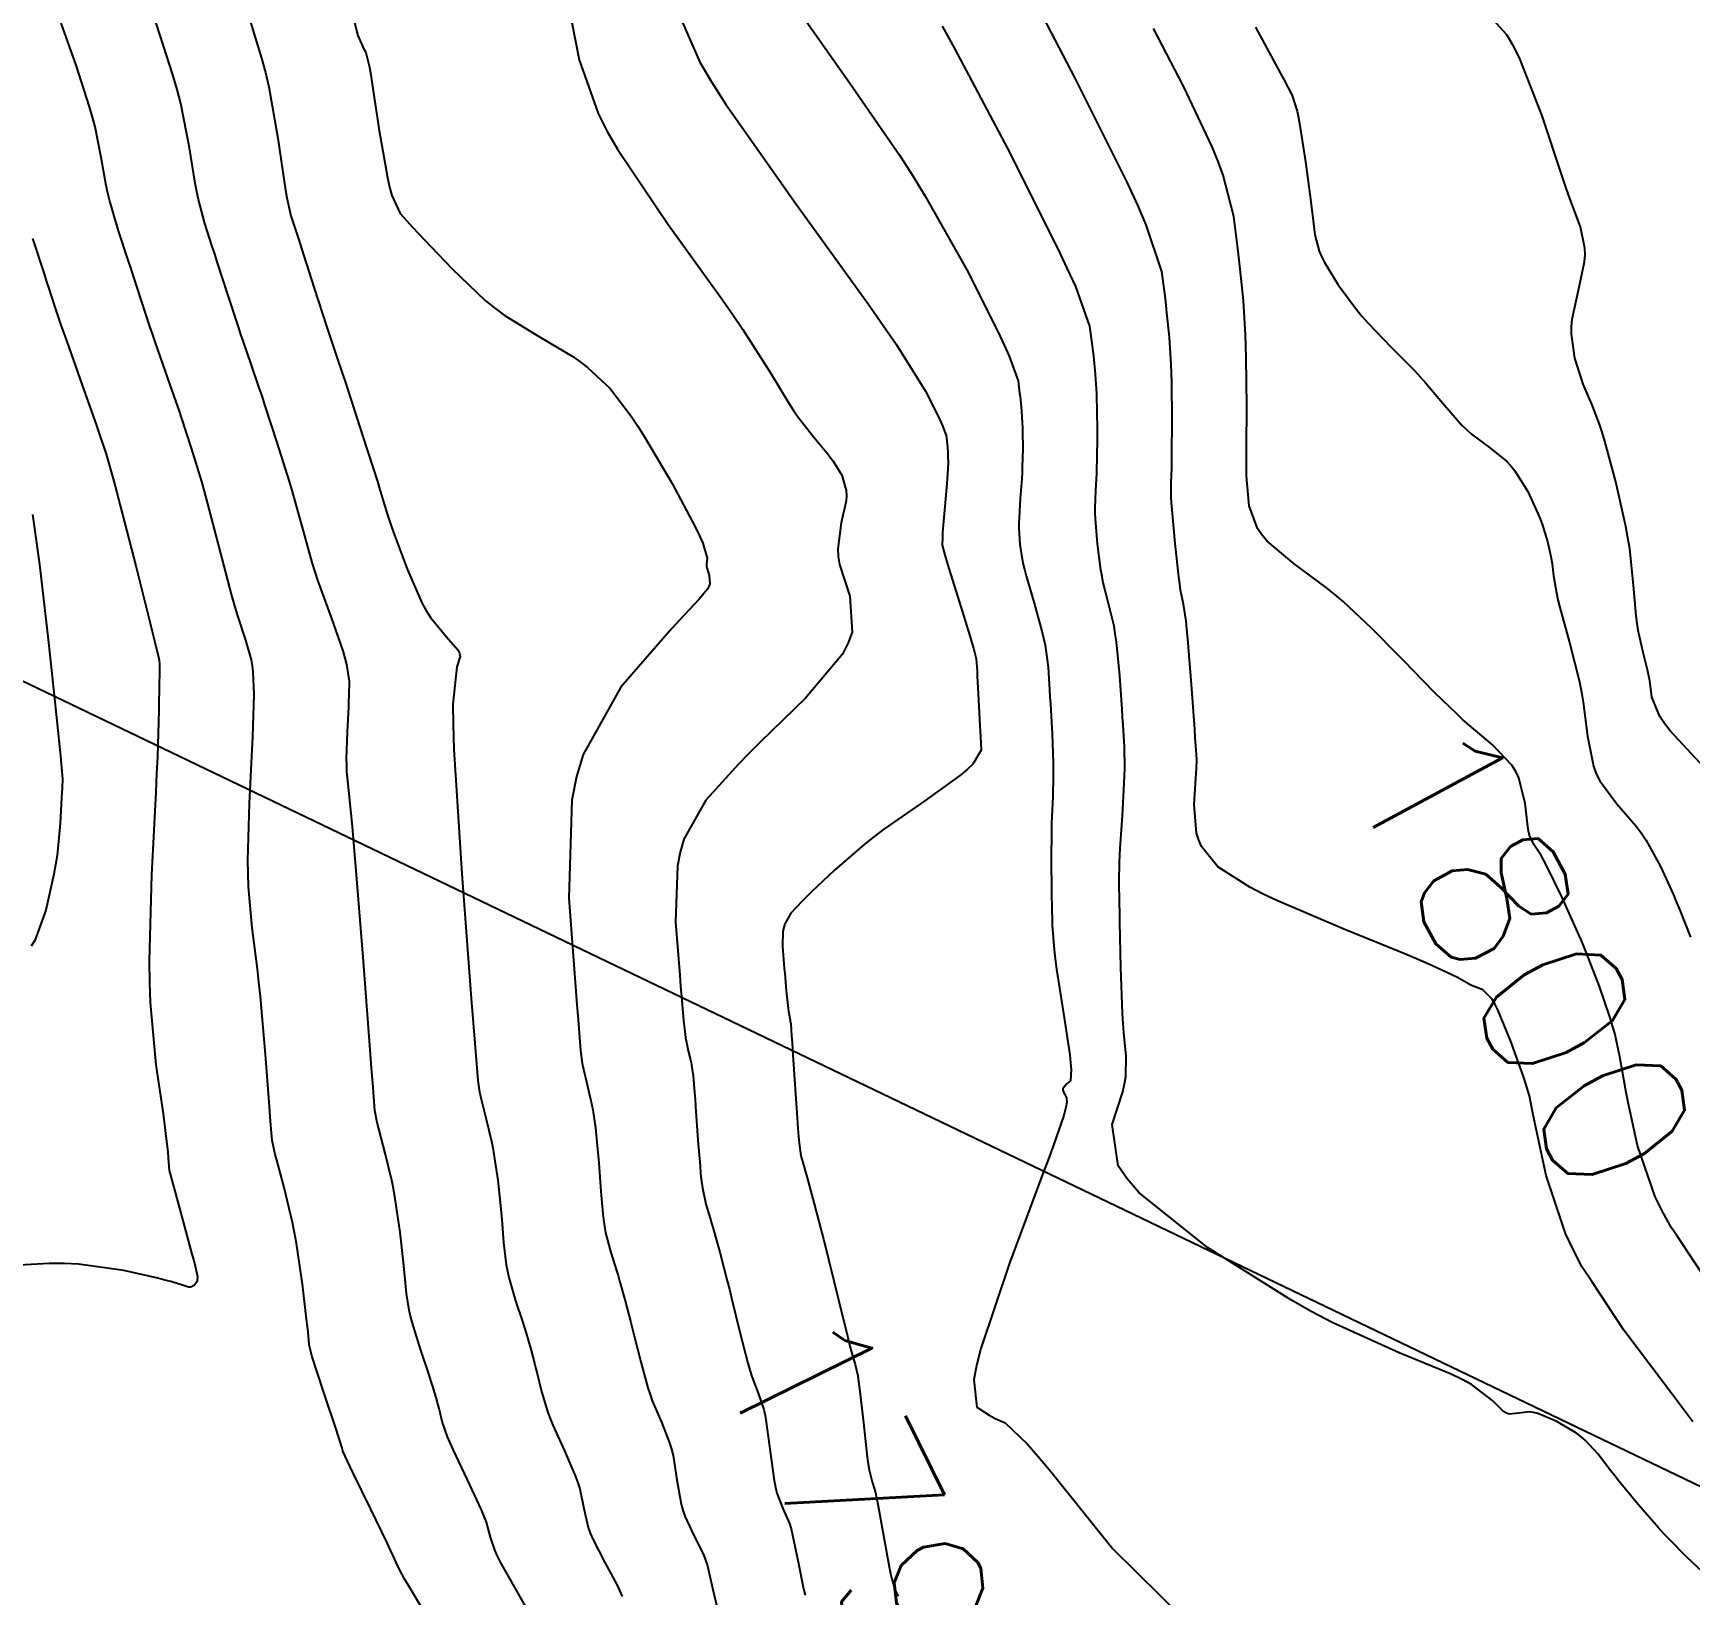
# Model space of a CAD drawing. Header units: metres. Extents: x 837476 to 838477, y 1189012 to 1191014.
# Drawn here: x 837876.64 to 837919.49, y 1189275.87 to 1189316.26 of the extents above; entities that cross this region are included whole.
import ezdxf

# ---------------------------------------------------------------- set-up
doc = ezdxf.new("R2010")
doc.units = ezdxf.units.M
doc.header["$LTSCALE"] = 0.3
for name, color, linetype in [('CORREDORVIA', 94, 'Continuous'), ('COTAS 10', 1, 'Continuous'), ('COTAS INT', 252, 'Continuous')]:
    doc.layers.add(name, color=color, linetype=linetype)
doc.styles.get("Standard").update_dxf_attribs({"font": 'simplex.shx'})

msp = doc.modelspace()

# ---------------------------------------------------------------- linework, layer by layer
at = {"layer": 'CORREDORVIA'}
msp.add_lwpolyline([(837910.676, 1191000.965), (838246.889, 1191005.3), (838347.391, 1190870.925), (838423.516, 1190628.699), (838450.215, 1190473.685), (838321.32, 1190375.615), (838242.09, 1190297.633), (838236.889, 1190068.622), (838166.593, 1189160.17), (837860.483, 1189307.124), (837593.191, 1189234.399), (837744.487, 1189686.609), (837700.859, 1189887.9), (837671.347, 1190075.087), (837676.273, 1190181.696), (837885.383, 1190229.429), (837983.184, 1190344.12), (837817.554, 1190502.187), (837798.033, 1190660.17), (837963.574, 1190795.982)], close=True, dxfattribs=at)
at = {"layer": 'COTAS 10'}
for points in [[(837890.572, 1189316.532), (837890.759, 1189315.564), (837891.252, 1189314.182), (837891.482, 1189313.734), (837891.752, 1189313.259), (837893.063, 1189311.309), (837894.426, 1189309.423), (837894.729, 1189308.988), (837895, 1189308.591), (837895.709, 1189307.474), (837896.184, 1189306.69), (837896.308, 1189306.503), (837896.428, 1189306.33), (837896.832, 1189305.812), (837897.176, 1189305.398), (837897.258, 1189305.29), (837897.334, 1189305.185), (837897.56, 1189304.828), (837897.671, 1189304.434), (837897.675, 1189304.305), (837897.667, 1189304.167), (837897.539, 1189303.598), (837897.449, 1189302.926), (837897.465, 1189302.724), (837897.498, 1189302.515), (837897.766, 1189301.699), (837897.823, 1189300.77), (837897.724, 1189300.489), (837897.574, 1189300.197), (837896.618, 1189299.06), (837895.443, 1189297.922), (837895.155, 1189297.63), (837894.884, 1189297.349), (837894.041, 1189296.42), (837893.473, 1189295.412), (837893.375, 1189295.081), (837893.303, 1189294.727), (837893.257, 1189293.264), (837893.363, 1189291.894), (837893.386, 1189291.6), (837893.407, 1189291.342), (837893.46, 1189290.719), (837893.501, 1189290.367), (837893.515, 1189290.28), (837893.529, 1189290.199), (837893.586, 1189289.943), (837893.642, 1189289.707), (837893.656, 1189289.637), (837893.669, 1189289.565), (837893.708, 1189289.291), (837893.749, 1189288.862), (837893.762, 1189288.693), (837893.776, 1189288.502), (837893.835, 1189287.627), (837893.889, 1189286.962), (837893.905, 1189286.755), (837893.927, 1189286.564), (837893.949, 1189286.396), (837894.038, 1189285.972), (837894.15, 1189285.612), (837894.188, 1189285.484), (837894.228, 1189285.343), (837894.398, 1189284.731), (837894.593, 1189283.992), (837894.649, 1189283.772), (837894.706, 1189283.544), (837894.921, 1189282.664), (837895.128, 1189281.859), (837895.181, 1189281.678), (837895.231, 1189281.517), (837895.397, 1189281.086), (837895.537, 1189280.666), (837895.571, 1189280.511), (837895.603, 1189280.34), (837895.703, 1189279.58), (837895.807, 1189278.824), (837895.842, 1189278.655), (837895.879, 1189278.503), (837896.035, 1189278.102), (837896.2, 1189277.716), (837896.243, 1189277.574), (837896.285, 1189277.417), (837896.425, 1189276.726), (837896.564, 1189276.028), (837896.605, 1189275.867)], [(837920.071, 1189283.784), (837919.15, 1189285.16), (837919.015, 1189285.361), (837918.79, 1189285.769), (837918.595, 1189286.165), (837918.133, 1189287.495), (837917.898, 1189288.607), (837917.846, 1189288.866), (837917.799, 1189289.104), (837917.678, 1189289.786), (837917.546, 1189290.395), (837917.493, 1189290.587), (837917.433, 1189290.789), (837917.155, 1189291.604), (837916.808, 1189292.495), (837916.704, 1189292.746), (837916.596, 1189292.998), (837916.177, 1189293.923), (837915.798, 1189294.699), (837915.715, 1189294.858), (837915.641, 1189294.993), (837915.455, 1189295.275), (837915.345, 1189295.512), (837915.32, 1189295.618), (837915.297, 1189295.742), (837915.231, 1189296.334), (837915.071, 1189296.997), (837914.987, 1189297.165), (837914.887, 1189297.327), (837914.385, 1189297.856), (837913.784, 1189298.359), (837913.622, 1189298.503), (837913.461, 1189298.651), (837912.894, 1189299.202), (837912.307, 1189299.801), (837912.133, 1189299.979), (837911.953, 1189300.16), (837911.266, 1189300.858), (837910.52, 1189301.559), (837910.304, 1189301.743), (837910.133, 1189301.883), (837910.084, 1189301.922), (837909.256, 1189302.535), (837908.558, 1189303.121), (837908.42, 1189303.283), (837908.305, 1189303.446), (837908.092, 1189304.034), (837908.046, 1189304.516), (837908.037, 1189304.612), (837908.031, 1189304.691), (837908.022, 1189304.839), (837908.026, 1189305.137), (837908.027, 1189305.31), (837908.027, 1189305.523), (837908.03, 1189306.621), (837908.018, 1189307.863), (837908.009, 1189308.168), (837907.999, 1189308.455), (837907.943, 1189309.347), (837907.862, 1189310.154), (837907.835, 1189310.387), (837907.807, 1189310.624), (837907.693, 1189311.514), (837907.418, 1189312.587), (837907.289, 1189312.938), (837907.137, 1189313.314), (837906.399, 1189314.87), (837905.614, 1189316.378)], [(837876.622, 1189310.946), (837876.922, 1189310.034), (837876.989, 1189309.831), (837877.048, 1189309.65), (837877.204, 1189309.172), (837877.369, 1189308.683), (837877.434, 1189308.495), (837877.508, 1189308.283), (837877.846, 1189307.328), (837878.19, 1189306.356), (837878.268, 1189306.134), (837878.337, 1189305.932), (837878.525, 1189305.374), (837878.726, 1189304.672), (837878.805, 1189304.38), (837878.893, 1189304.046), (837879.293, 1189302.484), (837879.667, 1189300.998), (837879.739, 1189300.711), (837879.797, 1189300.478), (837879.892, 1189300.085), (837879.897, 1189300.042), (837879.898, 1189300.03), (837879.9, 1189300.017), (837879.905, 1189299.968), (837879.906, 1189299.75), (837879.905, 1189299.631), (837879.903, 1189299.487), (837879.892, 1189298.752), (837879.853, 1189297.551), (837879.834, 1189297.112), (837879.812, 1189296.627), (837879.704, 1189294.492), (837879.64, 1189292.256), (837879.647, 1189291.707), (837879.664, 1189291.189), (837879.812, 1189289.574), (837879.991, 1189288.368), (837880.027, 1189288.107), (837880.058, 1189287.879), (837880.122, 1189287.321), (837880.144, 1189287.035), (837880.148, 1189286.979), (837880.152, 1189286.933), (837880.158, 1189286.849), (837880.215, 1189286.633), (837880.25, 1189286.504), (837880.293, 1189286.345), (837880.52, 1189285.521), (837880.749, 1189284.683), (837880.793, 1189284.515), (837880.83, 1189284.375), (837880.893, 1189284.102), (837880.887, 1189284.012), (837880.88, 1189283.988), (837880.87, 1189283.965), (837880.811, 1189283.882), (837880.721, 1189283.831), (837880.692, 1189283.827), (837880.66, 1189283.828), (837880.527, 1189283.869), (837880.202, 1189283.973), (837880.049, 1189284.013), (837879.869, 1189284.058), (837878.99, 1189284.262), (837877.812, 1189284.42), (837877.443, 1189284.436), (837877.056, 1189284.439), (837875.504, 1189284.352)]]:
    msp.add_lwpolyline(points, dxfattribs=at)
at = {"layer": 'COTAS INT'}
for points in [[(837919.571, 1189280.346), (837919.207, 1189280.827), (837919.03, 1189281.063), (837918.819, 1189281.342), (837917.781, 1189282.72), (837916.955, 1189283.976), (837916.709, 1189284.347), (837916.478, 1189284.783), (837916.274, 1189285.213), (837915.773, 1189286.716), (837915.514, 1189287.921), (837915.462, 1189288.164), (837915.42, 1189288.368), (837915.339, 1189288.774), (837915.25, 1189289.085), (837915.202, 1189289.228), (837915.144, 1189289.396), (837914.852, 1189290.207), (837914.524, 1189291), (837914.444, 1189291.156), (837914.369, 1189291.284), (837914.135, 1189291.519), (837913.91, 1189291.601), (837913.84, 1189291.633), (837913.767, 1189291.669), (837913.477, 1189291.832), (837912.836, 1189292.141), (837912.541, 1189292.268), (837912.195, 1189292.414), (837911.946, 1189292.516), (837910.524, 1189293.094), (837908.809, 1189293.825), (837908.436, 1189294.004), (837908.106, 1189294.173), (837907.283, 1189294.696), (837906.862, 1189295.221), (837906.787, 1189295.391), (837906.73, 1189295.571), (837906.67, 1189296.311), (837906.715, 1189296.981), (837906.723, 1189297.118), (837906.729, 1189297.233), (837906.736, 1189297.473), (837906.712, 1189297.832), (837906.699, 1189298.023), (837906.683, 1189298.254), (837906.601, 1189299.415), (837906.508, 1189300.598), (837906.484, 1189300.841), (837906.462, 1189301.048), (837906.39, 1189301.491), (837906.317, 1189301.857), (837906.295, 1189302.015), (837906.271, 1189302.198), (837906.177, 1189303.064), (837906.1, 1189303.929), (837906.087, 1189304.112), (837906.077, 1189304.27), (837906.072, 1189304.634), (837906.088, 1189305.005), (837906.091, 1189305.168), (837906.093, 1189305.356), (837906.098, 1189306.252), (837906.089, 1189307.229), (837906.082, 1189307.468), (837906.074, 1189307.693), (837906.03, 1189308.395), (837905.966, 1189309.029), (837905.945, 1189309.212), (837905.924, 1189309.398), (837905.833, 1189310.098), (837905.43, 1189311.303), (837905.21, 1189311.807), (837904.944, 1189312.386), (837903.592, 1189315.096), (837902.24, 1189317.701)], [(837882.13, 1189316.963), (837882.551, 1189315.613), (837882.646, 1189315.242), (837882.733, 1189314.872), (837882.972, 1189313.543), (837883.133, 1189312.431), (837883.17, 1189312.197), (837883.205, 1189311.996), (837883.307, 1189311.536), (837883.449, 1189311.098), (837883.51, 1189310.909), (837883.581, 1189310.692), (837883.911, 1189309.667), (837884.239, 1189308.654), (837884.308, 1189308.445), (837884.366, 1189308.266), (837884.497, 1189307.877), (837884.64, 1189307.449), (837884.707, 1189307.245), (837884.786, 1189307.004), (837885.167, 1189305.828), (837885.543, 1189304.659), (837885.618, 1189304.423), (837885.68, 1189304.226), (837885.8, 1189303.83), (837885.902, 1189303.518), (837885.954, 1189303.374), (837886.016, 1189303.204), (837886.323, 1189302.379), (837886.705, 1189301.511), (837886.813, 1189301.314), (837886.923, 1189301.135), (837887.332, 1189300.647), (837887.628, 1189300.306), (837887.667, 1189300.22), (837887.687, 1189300.138), (837887.603, 1189299.873), (837887.497, 1189298.906), (837887.503, 1189298.381), (837887.524, 1189297.745), (837887.726, 1189294.52), (837887.973, 1189291.296), (837888.022, 1189290.66), (837888.062, 1189290.136), (837888.139, 1189289.171), (837888.187, 1189288.873), (837888.209, 1189288.77), (837888.235, 1189288.657), (837888.359, 1189288.174), (837888.496, 1189287.602), (837888.529, 1189287.434), (837888.56, 1189287.261), (837888.656, 1189286.598), (837888.73, 1189285.93), (837888.747, 1189285.754), (837888.763, 1189285.581), (837888.809, 1189284.985), (837888.878, 1189284.405), (837888.909, 1189284.242), (837888.945, 1189284.078), (837889.118, 1189283.475), (837889.304, 1189282.912), (837889.347, 1189282.773), (837889.388, 1189282.641), (837889.509, 1189282.225), (837889.613, 1189281.832), (837889.642, 1189281.715), (837889.673, 1189281.594), (837889.787, 1189281.126), (837889.949, 1189280.591), (837890.01, 1189280.429), (837890.078, 1189280.259), (837890.381, 1189279.594), (837890.67, 1189278.935), (837890.729, 1189278.77), (837890.779, 1189278.612)], [(837882.13, 1189316.963), (837882.551, 1189315.613), (837882.646, 1189315.242), (837882.733, 1189314.872), (837882.972, 1189313.543), (837883.133, 1189312.431), (837883.17, 1189312.197), (837883.205, 1189311.996), (837883.307, 1189311.536), (837883.449, 1189311.098), (837883.51, 1189310.909), (837883.581, 1189310.692), (837883.911, 1189309.667), (837884.239, 1189308.654), (837884.308, 1189308.445), (837884.366, 1189308.266), (837884.497, 1189307.877), (837884.64, 1189307.449), (837884.707, 1189307.245), (837884.786, 1189307.004), (837885.167, 1189305.828), (837885.543, 1189304.659), (837885.618, 1189304.423), (837885.68, 1189304.226), (837885.8, 1189303.83), (837885.902, 1189303.518), (837885.954, 1189303.374), (837886.016, 1189303.204), (837886.323, 1189302.379), (837886.705, 1189301.511), (837886.813, 1189301.314), (837886.923, 1189301.135), (837887.332, 1189300.647), (837887.628, 1189300.306), (837887.667, 1189300.22), (837887.687, 1189300.138), (837887.603, 1189299.873), (837887.497, 1189298.906), (837887.503, 1189298.381), (837887.524, 1189297.745), (837887.726, 1189294.52), (837887.973, 1189291.296), (837888.022, 1189290.66), (837888.062, 1189290.136), (837888.139, 1189289.171), (837888.187, 1189288.873), (837888.209, 1189288.77), (837888.235, 1189288.657), (837888.359, 1189288.174), (837888.496, 1189287.602), (837888.529, 1189287.434), (837888.56, 1189287.261), (837888.656, 1189286.598), (837888.73, 1189285.93), (837888.747, 1189285.754), (837888.763, 1189285.581), (837888.809, 1189284.985), (837888.878, 1189284.405), (837888.909, 1189284.242), (837888.945, 1189284.078), (837889.118, 1189283.475), (837889.304, 1189282.912), (837889.347, 1189282.773), (837889.388, 1189282.641), (837889.509, 1189282.225), (837889.613, 1189281.832), (837889.642, 1189281.715), (837889.673, 1189281.594), (837889.787, 1189281.126), (837889.949, 1189280.591), (837890.01, 1189280.429), (837890.078, 1189280.259), (837890.381, 1189279.594), (837890.67, 1189278.935), (837890.729, 1189278.77), (837890.779, 1189278.612), (837890.884, 1189278.105), (837890.995, 1189277.612), (837891.049, 1189277.463), (837891.113, 1189277.309), (837891.429, 1189276.71), (837891.749, 1189276.119), (837891.816, 1189275.97), (837891.874, 1189275.827)], [(837893.316, 1189316.807), (837893.887, 1189315.51), (837894.188, 1189315.003), (837894.55, 1189314.432), (837896.372, 1189311.835), (837898.239, 1189309.259), (837898.63, 1189308.701), (837898.966, 1189308.211), (837899.722, 1189307.001), (837900.047, 1189306.355), (837900.111, 1189306.221), (837900.163, 1189306.106), (837900.256, 1189305.849), (837900.272, 1189305.721), (837900.276, 1189305.687), (837900.28, 1189305.654), (837900.292, 1189305.538), (837900.3, 1189305.41), (837900.301, 1189305.369), (837900.302, 1189305.325), (837900.304, 1189305.147), (837900.291, 1189304.856), (837900.283, 1189304.741), (837900.274, 1189304.611), (837900.222, 1189304.018), (837900.173, 1189303.445), (837900.164, 1189303.327), (837900.157, 1189303.227), (837900.153, 1189303.015), (837900.226, 1189302.73), (837900.269, 1189302.584), (837900.323, 1189302.409), (837900.596, 1189301.537), (837900.869, 1189300.668), (837900.922, 1189300.495), (837900.964, 1189300.352), (837901.035, 1189300.081), (837901.047, 1189299.869), (837901.053, 1189299.764), (837901.06, 1189299.637), (837901.094, 1189299.011), (837901.129, 1189298.349), (837901.137, 1189298.201), (837901.145, 1189298.068), (837901.164, 1189297.713), (837900.949, 1189297.357), (837900.809, 1189297.224), (837900.633, 1189297.075), (837899.707, 1189296.409), (837898.645, 1189295.668), (837898.384, 1189295.472), (837898.137, 1189295.279), (837897.363, 1189294.614), (837896.776, 1189294.053), (837896.646, 1189293.926), (837896.531, 1189293.811), (837896.237, 1189293.496), (837896.082, 1189293.221), (837896.055, 1189293.131), (837896.035, 1189293.035), (837896.023, 1189292.636), (837896.058, 1189292.193), (837896.069, 1189292.07), (837896.079, 1189291.945), (837896.121, 1189291.493), (837896.159, 1189291.113), (837896.168, 1189291.035), (837896.176, 1189290.969), (837896.199, 1189290.827), (837896.215, 1189290.759), (837896.219, 1189290.738), (837896.223, 1189290.718), (837896.234, 1189290.638), (837896.258, 1189290.328), (837896.269, 1189290.162), (837896.282, 1189289.962), (837896.348, 1189288.948), (837896.4, 1189288.203), (837896.419, 1189287.929), (837896.436, 1189287.725), (837896.451, 1189287.554), (837896.497, 1189287.221), (837896.574, 1189286.963), (837896.608, 1189286.84), (837896.648, 1189286.694), (837896.843, 1189285.984), (837897.083, 1189285.072), (837897.152, 1189284.8), (837897.223, 1189284.519), (837897.488, 1189283.433), (837897.717, 1189282.492), (837897.766, 1189282.303), (837897.808, 1189282.145), (837897.905, 1189281.832), (837897.97, 1189281.532), (837897.992, 1189281.382), (837898.015, 1189281.204), (837898.113, 1189280.317), (837898.213, 1189279.43), (837898.238, 1189279.251), (837898.262, 1189279.1), (837898.338, 1189278.797), (837898.426, 1189278.514), (837898.457, 1189278.376), (837898.49, 1189278.212), (837898.781, 1189276.595), (837898.815, 1189276.427), (837898.847, 1189276.285), (837898.938, 1189275.98), (837899.015, 1189275.838)], [(837919.754, 1189297.375), (837918.984, 1189298.213), (837918.835, 1189298.407), (837918.713, 1189298.585), (837918.504, 1189299.089), (837918.452, 1189299.507), (837918.43, 1189299.629), (837918.405, 1189299.755), (837918.283, 1189300.237), (837918.157, 1189300.81), (837918.129, 1189300.994), (837918.103, 1189301.188), (837918.035, 1189301.983), (837917.934, 1189302.919), (837917.888, 1189303.203), (837917.833, 1189303.498), (837917.572, 1189304.653), (837917.287, 1189305.706), (837917.218, 1189305.937), (837917.152, 1189306.142), (837916.952, 1189306.663), (837916.78, 1189307.058), (837916.733, 1189307.184), (837916.685, 1189307.317), (837916.515, 1189307.856), (837916.427, 1189308.482), (837916.431, 1189308.669), (837916.448, 1189308.862), (837916.61, 1189309.61), (837916.766, 1189310.34), (837916.779, 1189310.522), (837916.778, 1189310.694), (837916.664, 1189311.245), (837916.388, 1189311.986), (837916.286, 1189312.279), (837916.173, 1189312.61), (837915.668, 1189314.122), (837915.083, 1189315.616), (837914.919, 1189315.936), (837914.754, 1189316.215), (837914.148, 1189316.884)], [(837886.822, 1189275.319), (837886.348, 1189276.116), (837886.257, 1189276.272), (837886.183, 1189276.4), (837886.064, 1189276.63), (837885.954, 1189276.884), (837885.886, 1189277.028), (837885.802, 1189277.203), (837885.365, 1189278.101), (837884.925, 1189279.002), (837884.84, 1189279.179), (837884.771, 1189279.324), (837884.653, 1189279.588), (837884.639, 1189279.643), (837884.636, 1189279.658), (837884.632, 1189279.672), (837884.62, 1189279.718), (837884.548, 1189279.938), (837884.457, 1189280.211), (837884.199, 1189280.978), (837883.942, 1189281.76), (837883.892, 1189281.921), (837883.851, 1189282.056), (837883.782, 1189282.343), (837883.75, 1189282.66), (837883.733, 1189282.815), (837883.712, 1189282.999), (837883.604, 1189283.905), (837883.452, 1189284.956), (837883.403, 1189285.231), (837883.35, 1189285.498), (837883.133, 1189286.405), (837882.94, 1189287.116), (837882.903, 1189287.26), (837882.872, 1189287.38), (837882.819, 1189287.623), (837882.787, 1189288.019), (837882.77, 1189288.236), (837882.75, 1189288.5), (837882.647, 1189289.841), (837882.519, 1189291.345), (837882.482, 1189291.712), (837882.445, 1189292.056), (837882.307, 1189293.122), (837882.21, 1189294.177), (837882.199, 1189294.516), (837882.195, 1189294.874), (837882.236, 1189296.335), (837882.307, 1189297.735), (837882.322, 1189298.055), (837882.334, 1189298.346), (837882.36, 1189299.152), (837882.332, 1189299.741), (837882.311, 1189299.896), (837882.284, 1189300.047), (837882.138, 1189300.561), (837881.925, 1189301.213), (837881.855, 1189301.451), (837881.781, 1189301.714), (837881.477, 1189302.873), (837881.161, 1189304.084), (837881.08, 1189304.38), (837881.001, 1189304.659), (837880.739, 1189305.525), (837880.487, 1189306.29), (837880.414, 1189306.504), (837880.34, 1189306.72), (837880.063, 1189307.511), (837879.794, 1189308.278), (837879.725, 1189308.478), (837879.659, 1189308.674), (837879.44, 1189309.337), (837879.226, 1189309.997), (837879.163, 1189310.191), (837879.098, 1189310.389), (837878.851, 1189311.142), (837878.624, 1189311.91), (837878.573, 1189312.117), (837878.526, 1189312.322), (837878.399, 1189313.04), (837878.241, 1189313.833), (837878.176, 1189314.085), (837878.101, 1189314.351), (837877.75, 1189315.427), (837877.365, 1189316.517)], [(837886.822, 1189275.319), (837886.348, 1189276.116), (837886.257, 1189276.272), (837886.183, 1189276.4), (837886.064, 1189276.63), (837885.954, 1189276.884), (837885.886, 1189277.028), (837885.802, 1189277.203), (837885.365, 1189278.101), (837884.925, 1189279.002), (837884.84, 1189279.179), (837884.771, 1189279.324), (837884.653, 1189279.588), (837884.639, 1189279.643), (837884.636, 1189279.658), (837884.632, 1189279.672), (837884.62, 1189279.718), (837884.548, 1189279.938), (837884.457, 1189280.211), (837884.199, 1189280.978), (837883.942, 1189281.76), (837883.892, 1189281.921), (837883.851, 1189282.056), (837883.782, 1189282.343), (837883.75, 1189282.66), (837883.733, 1189282.815), (837883.712, 1189282.999), (837883.604, 1189283.905), (837883.452, 1189284.956), (837883.403, 1189285.231), (837883.35, 1189285.498), (837883.133, 1189286.405), (837882.94, 1189287.116), (837882.903, 1189287.26), (837882.872, 1189287.38), (837882.819, 1189287.623), (837882.787, 1189288.019), (837882.77, 1189288.236), (837882.75, 1189288.5), (837882.647, 1189289.841), (837882.519, 1189291.345), (837882.482, 1189291.712), (837882.445, 1189292.056), (837882.307, 1189293.122), (837882.21, 1189294.177), (837882.199, 1189294.516), (837882.195, 1189294.874), (837882.236, 1189296.335), (837882.307, 1189297.735), (837882.322, 1189298.055), (837882.334, 1189298.346), (837882.36, 1189299.152), (837882.332, 1189299.741), (837882.311, 1189299.896), (837882.284, 1189300.047), (837882.138, 1189300.561), (837881.925, 1189301.213), (837881.855, 1189301.451), (837881.781, 1189301.714), (837881.477, 1189302.873), (837881.161, 1189304.084), (837881.08, 1189304.38), (837881.001, 1189304.659), (837880.739, 1189305.525), (837880.487, 1189306.29), (837880.414, 1189306.504), (837880.34, 1189306.72), (837880.063, 1189307.511), (837879.794, 1189308.278), (837879.725, 1189308.478), (837879.659, 1189308.674), (837879.44, 1189309.337), (837879.226, 1189309.997), (837879.163, 1189310.191), (837879.098, 1189310.389), (837878.851, 1189311.142), (837878.624, 1189311.91), (837878.573, 1189312.117), (837878.526, 1189312.322), (837878.399, 1189313.04), (837878.241, 1189313.833), (837878.176, 1189314.085), (837878.101, 1189314.351), (837877.75, 1189315.427), (837877.365, 1189316.517)], [(837889.523, 1189275.32), (837889.126, 1189276.014), (837888.731, 1189276.713), (837888.653, 1189276.868), (837888.589, 1189277.006), (837888.474, 1189277.367), (837888.366, 1189277.748), (837888.307, 1189277.899), (837888.236, 1189278.069), (837887.873, 1189278.848), (837887.502, 1189279.631), (837887.425, 1189279.804), (837887.36, 1189279.958), (837887.22, 1189280.357), (837887.156, 1189280.618), (837887.139, 1189280.686), (837887.122, 1189280.752), (837887.065, 1189280.972), (837886.968, 1189281.289), (837886.927, 1189281.417), (837886.88, 1189281.561), (837886.659, 1189282.226), (837886.443, 1189282.919), (837886.401, 1189283.081), (837886.365, 1189283.231), (837886.296, 1189283.664), (837886.257, 1189284.12), (837886.24, 1189284.284), (837886.221, 1189284.465), (837886.13, 1189285.252), (837886.006, 1189286.108), (837885.966, 1189286.332), (837885.923, 1189286.55), (837885.746, 1189287.29), (837885.587, 1189287.887), (837885.556, 1189288.015), (837885.53, 1189288.127), (837885.479, 1189288.397), (837885.423, 1189289.105), (837885.393, 1189289.493), (837885.356, 1189289.965), (837885.173, 1189292.362), (837884.98, 1189294.811), (837884.937, 1189295.316), (837884.899, 1189295.745), (837884.802, 1189296.67), (837884.757, 1189297.166), (837884.751, 1189297.324), (837884.749, 1189297.493), (837884.769, 1189298.179), (837884.802, 1189298.836), (837884.809, 1189298.986), (837884.815, 1189299.123), (837884.827, 1189299.501), (837884.757, 1189299.928), (837884.712, 1189300.095), (837884.655, 1189300.284), (837884.354, 1189301.142), (837884.016, 1189302.087), (837883.936, 1189302.33), (837883.861, 1189302.566), (837883.638, 1189303.352), (837883.421, 1189304.155), (837883.349, 1189304.402), (837883.272, 1189304.659), (837882.953, 1189305.676), (837882.636, 1189306.647), (837882.561, 1189306.875), (837882.49, 1189307.085), (837882.28, 1189307.694), (837882.08, 1189308.272), (837882.016, 1189308.462), (837881.949, 1189308.664), (837881.675, 1189309.502), (837881.403, 1189310.345), (837881.336, 1189310.55), (837881.274, 1189310.743), (837881.079, 1189311.339), (837880.915, 1189311.953), (837880.872, 1189312.157), (837880.829, 1189312.376), (837880.685, 1189313.292), (837880.458, 1189314.435), (837880.363, 1189314.798), (837880.255, 1189315.181), (837879.751, 1189316.732)], [(837884.918, 1189316.675), (837885.039, 1189316.198), (837885.127, 1189315.995), (837885.149, 1189315.946), (837885.171, 1189315.899), (837885.242, 1189315.758), (837885.337, 1189315.375), (837885.373, 1189315.177), (837885.413, 1189314.938), (837885.593, 1189313.743), (837885.802, 1189312.527), (837885.86, 1189312.276), (837885.918, 1189312.061), (837886.13, 1189311.592), (837886.465, 1189311.234), (837886.601, 1189311.089), (837886.756, 1189310.924), (837887.474, 1189310.161), (837888.332, 1189309.348), (837888.576, 1189309.151), (837888.822, 1189308.967), (837889.737, 1189308.404), (837890.585, 1189307.905), (837890.789, 1189307.761), (837890.98, 1189307.615), (837891.562, 1189307.068), (837892.11, 1189306.349), (837892.28, 1189306.095), (837892.457, 1189305.817), (837893.166, 1189304.611), (837893.767, 1189303.487), (837893.878, 1189303.26), (837893.964, 1189303.069), (837894.074, 1189302.684), (837894.053, 1189302.525), (837894.057, 1189302.477), (837894.064, 1189302.427), (837894.128, 1189302.234), (837894.141, 1189302.014), (837894.118, 1189301.948), (837894.082, 1189301.879), (837893.856, 1189301.61), (837893.363, 1189301.089), (837893.16, 1189300.861), (837892.927, 1189300.597), (837891.845, 1189299.344), (837890.863, 1189297.602), (837890.695, 1189297.03), (837890.57, 1189296.42), (837890.492, 1189293.892), (837890.668, 1189291.595), (837890.704, 1189291.13), (837890.735, 1189290.739), (837890.8, 1189289.945), (837890.844, 1189289.62), (837890.862, 1189289.525), (837890.882, 1189289.428), (837890.972, 1189289.059), (837891.069, 1189288.654), (837891.092, 1189288.535), (837891.115, 1189288.413), (837891.182, 1189287.945), (837891.239, 1189287.396), (837891.255, 1189287.223), (837891.27, 1189287.041), (837891.322, 1189286.306), (837891.379, 1189285.722), (837891.392, 1189285.583), (837891.392, 1189285.58), (837891.418, 1189285.403), (837891.447, 1189285.237), (837891.578, 1189284.724), (837891.727, 1189284.262), (837891.768, 1189284.128), (837891.808, 1189283.992), (837891.954, 1189283.478), (837892.103, 1189282.912), (837892.146, 1189282.743), (837892.189, 1189282.569), (837892.354, 1189281.895), (837892.539, 1189281.225), (837892.596, 1189281.054), (837892.655, 1189280.888), (837892.889, 1189280.34), (837893.103, 1189279.801), (837893.15, 1189279.64), (837893.191, 1189279.476), (837893.293, 1189278.842), (837893.401, 1189278.218), (837893.445, 1189278.059), (837893.496, 1189277.906), (837893.732, 1189277.406), (837893.975, 1189276.917), (837894.03, 1189276.772), (837894.079, 1189276.622), (837894.215, 1189276.046), (837894.348, 1189275.462)], [(837896.638, 1189316.565), (837897.762, 1189314.963), (837899.06, 1189313.091), (837899.394, 1189312.569), (837899.716, 1189312.045), (837900.786, 1189310.136), (837901.596, 1189308.527), (837901.754, 1189308.192), (837901.884, 1189307.905), (837902.115, 1189307.265), (837902.156, 1189306.947), (837902.166, 1189306.862), (837902.175, 1189306.779), (837902.204, 1189306.49), (837902.224, 1189306.171), (837902.228, 1189306.068), (837902.231, 1189305.96), (837902.236, 1189305.515), (837902.225, 1189305.022), (837902.219, 1189304.883), (837902.212, 1189304.742), (837902.172, 1189304.223), (837902.141, 1189303.72), (837902.138, 1189303.589), (837902.138, 1189303.461), (837902.161, 1189303.031), (837902.241, 1189302.553), (837902.278, 1189302.395), (837902.321, 1189302.225), (837902.527, 1189301.521), (837902.733, 1189300.794), (837902.776, 1189300.61), (837902.812, 1189300.434), (837902.89, 1189299.859), (837902.929, 1189299.275), (837902.94, 1189299.093), (837902.951, 1189298.902), (837902.994, 1189298.138), (837903.023, 1189297.388), (837903.026, 1189297.206), (837903.027, 1189297.036), (837903.01, 1189296.514), (837902.985, 1189295.988), (837902.981, 1189295.816), (837902.978, 1189295.631), (837902.975, 1189294.865), (837902.98, 1189294.095), (837902.982, 1189293.908), (837902.985, 1189293.731), (837902.996, 1189293.187), (837903.048, 1189292.55), (837903.077, 1189292.315), (837903.112, 1189292.055), (837903.29, 1189290.905), (837903.451, 1189289.838), (837903.475, 1189289.63), (837903.491, 1189289.46), (837903.475, 1189289.162), (837903.405, 1189289.11), (837903.387, 1189289.095), (837903.37, 1189289.079), (837903.312, 1189289.02), (837903.276, 1189288.96), (837903.272, 1189288.943), (837903.271, 1189288.927), (837903.289, 1189288.869), (837903.323, 1189288.811), (837903.341, 1189288.779), (837903.371, 1189288.721), (837903.377, 1189288.616), (837903.37, 1189288.57), (837903.36, 1189288.517), (837903.296, 1189288.265), (837903.029, 1189287.498), (837902.891, 1189287.12), (837902.725, 1189286.671), (837901.897, 1189284.449), (837901.153, 1189282.241), (837901.04, 1189281.8), (837900.968, 1189281.433), (837901.045, 1189280.723), (837901.365, 1189280.522), (837901.447, 1189280.476), (837901.526, 1189280.434), (837901.784, 1189280.318), (837902.355, 1189279.764), (837902.632, 1189279.447), (837902.96, 1189279.058), (837904.57, 1189277.061), (837906.42, 1189275.237)], [(837919.821, 1189276.467), (837919.413, 1189276.849), (837918.953, 1189277.308), (837918.818, 1189277.451), (837918.68, 1189277.602), (837918.156, 1189278.207), (837917.664, 1189278.804), (837917.547, 1189278.95), (837917.438, 1189279.088), (837917.113, 1189279.515), (837916.785, 1189279.87), (837916.674, 1189279.963), (837916.555, 1189280.052), (837916.053, 1189280.355), (837915.56, 1189280.562), (837915.447, 1189280.591), (837915.343, 1189280.607), (837915.055, 1189280.566), (837914.818, 1189280.542), (837914.747, 1189280.57), (837914.674, 1189280.612), (837914.392, 1189280.891), (837913.841, 1189281.309), (837913.598, 1189281.441), (837913.317, 1189281.579), (837911.975, 1189282.132), (837910.243, 1189282.912), (837909.716, 1189283.193), (837909.167, 1189283.502), (837907.013, 1189284.852), (837905.242, 1189286.272), (837904.934, 1189286.626), (837904.707, 1189286.962), (837904.547, 1189288.031), (837904.821, 1189288.883), (837904.867, 1189289.083), (837904.901, 1189289.267), (837904.914, 1189289.798), (837904.849, 1189290.411), (837904.834, 1189290.646), (837904.82, 1189290.909), (837904.777, 1189292.095), (837904.748, 1189293.271), (837904.743, 1189293.528), (837904.738, 1189293.755), (837904.73, 1189294.328), (837904.741, 1189294.817), (837904.749, 1189294.991), (837904.759, 1189295.182), (837904.812, 1189296.013), (837904.86, 1189296.861), (837904.868, 1189297.062), (837904.872, 1189297.249), (837904.865, 1189297.805), (837904.832, 1189298.367), (837904.819, 1189298.558), (837904.806, 1189298.764), (837904.746, 1189299.637), (837904.66, 1189300.516), (837904.63, 1189300.726), (837904.598, 1189300.921), (837904.458, 1189301.506), (837904.319, 1189302.041), (837904.286, 1189302.205), (837904.256, 1189302.375), (837904.169, 1189303.048), (837904.119, 1189303.695), (837904.112, 1189303.85), (837904.109, 1189303.995), (837904.122, 1189304.428), (837904.15, 1189304.874), (837904.155, 1189305.025), (837904.159, 1189305.189), (837904.167, 1189305.884), (837904.16, 1189306.594), (837904.155, 1189306.768), (837904.149, 1189306.932), (837904.117, 1189307.443), (837904.071, 1189307.904), (837904.056, 1189308.037), (837904.04, 1189308.173), (837903.974, 1189308.682), (837903.605, 1189309.704), (837903.397, 1189310.164), (837903.144, 1189310.699), (837901.849, 1189313.271), (837900.467, 1189315.878), (837900.158, 1189316.437)], [(837908.255, 1189316.41), (837908.781, 1189315.438), (837908.892, 1189315.233), (837908.987, 1189315.055), (837909.205, 1189314.645), (837909.331, 1189314.242), (837909.368, 1189314.07), (837909.406, 1189313.871), (837909.552, 1189312.93), (837909.681, 1189311.964), (837909.708, 1189311.748), (837909.732, 1189311.554), (837909.789, 1189311.042), (837909.901, 1189310.621), (837909.96, 1189310.485), (837910.032, 1189310.341), (837910.392, 1189309.75), (837910.87, 1189309.11), (837911.016, 1189308.934), (837911.168, 1189308.76), (837911.767, 1189308.139), (837912.365, 1189307.534), (837912.517, 1189307.37), (837912.663, 1189307.208), (837913.14, 1189306.636), (837913.585, 1189306.127), (837913.711, 1189306.005), (837913.839, 1189305.891), (837914.307, 1189305.545), (837914.749, 1189305.191), (837914.858, 1189305.071), (837914.963, 1189304.943), (837915.296, 1189304.401), (837915.557, 1189303.837), (837915.616, 1189303.694), (837915.668, 1189303.557), (837915.811, 1189303.111), (837915.898, 1189302.726), (837915.916, 1189302.628), (837915.931, 1189302.533), (837915.965, 1189302.221), (837916.038, 1189301.781), (837916.078, 1189301.606), (837916.127, 1189301.408), (837916.375, 1189300.5), (837916.632, 1189299.484), (837916.686, 1189299.218), (837916.733, 1189298.958), (837916.841, 1189298.077), (837916.995, 1189297.299), (837917.071, 1189297.104), (837917.161, 1189296.919), (837917.604, 1189296.325), (837918.105, 1189295.751), (837918.23, 1189295.578), (837918.35, 1189295.399), (837918.734, 1189294.703), (837919.064, 1189293.975), (837919.149, 1189293.777), (837919.231, 1189293.579), (837919.504, 1189292.878)], [(837876.627, 1189303.806), (837876.662, 1189303.571), (837876.802, 1189302.52), (837876.952, 1189301.253), (837876.995, 1189300.881), (837877.038, 1189300.5), (837877.196, 1189299.049), (837877.325, 1189297.812), (837877.349, 1189297.567), (837877.369, 1189297.363), (837877.399, 1189296.978), (837877.389, 1189296.733), (837877.383, 1189296.618), (837877.377, 1189296.482), (837877.342, 1189295.82), (837877.259, 1189294.991), (837877.222, 1189294.751), (837877.178, 1189294.506), (837876.971, 1189293.579), (837876.682, 1189292.797), (837876.587, 1189292.643)]]:
    msp.add_lwpolyline(points, dxfattribs=at)

# ---------------------------------------------------------------- texts
at = {"layer": 'COTAS 10', "char_height": 3.8, "attachment_point": 7}
for s, insert, rotation in [('1800', (837910.449, 1189297.292), 298.3449), ('1790', (837894.135, 1189282.176), 296.3016), ('1790', (837894.135, 1189282.176), 296.3016)]:
    msp.add_mtext(s, dxfattribs=dict(at, insert=insert, rotation=rotation))

doc.saveas('drawing.dxf')
